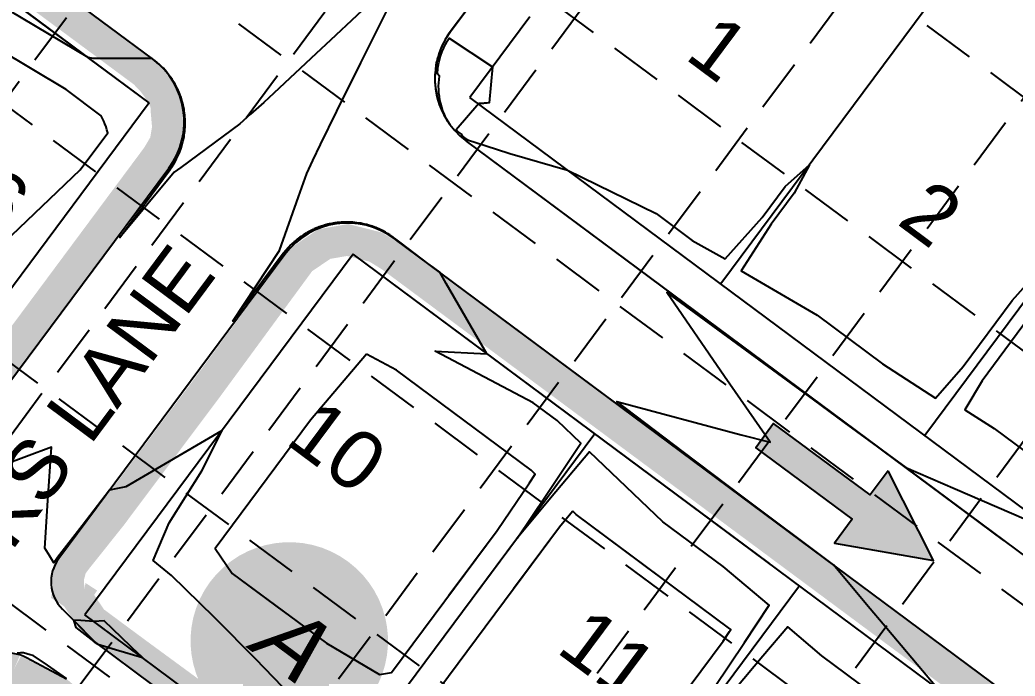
# Model space of a CAD drawing. Header units: feet. Extents: x 2260 to 6199, y 3666 to 7344.
# Drawn here: x 4487.2 to 4741.8, y 4910.2 to 5078.1 of the extents above; entities that cross this region are included whole.
import ezdxf
from ezdxf.enums import TextEntityAlignment as Align

# ---------------------------------------------------------------- set-up
doc = ezdxf.new("R2010")
doc.units = ezdxf.units.FT
doc.header["$LTSCALE"] = 40
doc.header["$MEASUREMENT"] = 0
doc.linetypes.add('HIDDEN', pattern=[0.375, 0.25, -0.125])
doc.layers.get('0').update_dxf_attribs({"linetype": 'CONTINUOUS'})
for name, color, linetype in [('ALTURA LOGO', 4, 'CONTINUOUS'), ('CONTROL', 8, 'CONTINUOUS'), ('EOP-PROP', 4, 'CONTINUOUS'), ('EROSION BLANKETS', 84, 'CONTINUOUS'), ('FLOW-ARROWS', 253, 'CONTINUOUS'), ('GRID', 254, 'HIDDEN'), ('LOT-NOS', 4, 'CONTINUOUS'), ('lots-line', 4, 'CONTINUOUS'), ('PC', 43, 'CONTINUOUS'), ('ST-ROW', 2, 'CONTINUOUS'), ('STREET-NAME', 3, 'CONTINUOUS')]:
    doc.layers.add(name, color=color, linetype=linetype)
doc.styles.add('altura', font='ARIAL.TTF', dxfattribs={"oblique": 15})
doc.styles.get("Standard").update_dxf_attribs({"font": 'ARIAL.TTF'})

# ---------------------------------------------------------------- blocks, each defined once
blk = doc.blocks.new('arrow')
blk.add_lwpolyline([(-67.01, -25.36), (-59.33, -25.42), (-59.57, -56.14), (-51.89, -56.2), (-51.65, -25.48), (-43.97, -25.54), (-55.3, -2.41), (-67.01, -25.36)], close=True)
at = {"color": 254}
for points in [[(-43.97, -25.54), (-67.01, -25.36), (-55.3, -2.41), (-67.01, -25.36)], [(-59.57, -56.14), (-51.89, -56.2), (-59.33, -25.42), (-51.65, -25.48)]]:
    blk.add_solid(points, dxfattribs=at)

msp = doc.modelspace()

# ---------------------------------------------------------------- hatches: boundary and pattern name
at = {"layer": 'ALTURA LOGO'}
h = msp.add_hatch(color=42, dxfattribs=at)
edge = h.paths.add_edge_path()
edge.add_ellipse((4556.11, 4919.17), major_axis=(15.08, 20.26), ratio=1, start_angle=-89.9995, end_angle=90.0005)
edge.add_ellipse((4556.11, 4919.17), major_axis=(15.08, 20.26), ratio=1, start_angle=89.9999, end_angle=269.9999)
h.paths.add_polyline_path([(4531.65, 4924.42), (4567.83, 4897.48), (4581.2, 4915.44), (4545.02, 4942.38)], flags=24)

# ---------------------------------------------------------------- linework, layer by layer
at = {"layer": 'EOP-PROP', "color": 7}
for p, q in [((4521.14, 5068.09), (3972.3, 5476.04)), ((4521.14, 5068.09), (4148.62, 5344.98)), ((4606.41, 5087.26), (4597.31, 5075.01)), ((4606.41, 5087.26), (4597.31, 5075.01)), ((4817.32, 4886.56), (4601.43, 5047.03)), ((4738.88, 4944.86), (4601.43, 5047.03)), ((4525.26, 5040.1), (4467.46, 4962.34)), ((4525.26, 5040.1), (4467.46, 4962.34)), ((4844.56, 4827.69), (4582.94, 5022.15)), ((4693.01, 4940.33), (4582.94, 5022.15)), ((4554.95, 5018.03), (4497.16, 4940.27)), ((4554.95, 5018.03), (4497.16, 4940.27)), ((4506.28, 4919.02), (4498.09, 4927.25)), ((4503.69, 4921.63), (4498.09, 4927.25)), ((4760.05, 4730.39), (4506.28, 4919.02)), ((4499.12, 4909.39), (4488.88, 4914.86))]:
    msp.add_line(p, q, dxfattribs=at)
for centre, radius, start, end in [((4613.36, 5063.08), 20, 143.3765, 233.3765), ((4613.36, 5063.08), 20, 143.3765, 233.3765), ((4509.21, 5052.04), 20, 323.3765, 53.3765), ((4509.21, 5052.04), 20, 323.3765, 53.3765), ((4571.01, 5006.1), 20, 53.3765, 143.3765), ((4571.01, 5006.1), 20, 53.3765, 143.3765), ((4505.18, 4934.31), 10, 143.3765, 224.8458), ((4505.18, 4934.31), 10, 143.3765, 224.8458), ((4484.17, 4906.04), 10, 61.9073, 143.3765)]:
    msp.add_arc(centre, radius, start, end, dxfattribs=at)
at = {"layer": 'EROSION BLANKETS', "const_width": 8}
for points in [[(4407.67, 5147.08), (4444.15, 5120.36), (4462.07, 5106.78), (4502.15, 5077.07), (4519.02, 5064.57), (4521.12, 5062.35), (4522.75, 5060.2), (4524.54, 5057.01), (4524.68, 5054.49), (4525.03, 5050.62), (4524.39, 5046.67), (4523.41, 5044.99), (4522.36, 5043.22), (4464.11, 4964.76), (4462.74, 4963.36), (4461.21, 4962.61), (4460.41, 4962.49), (4459.32, 4962.51), (4458.6, 4962.59), (4458.08, 4963.04)], [(4504.77, 4928.71), (4499.58, 4932.08), (4499.68, 4932.64), (4499.56, 4935.23), (4500.37, 4938.23), (4501.72, 4940.06), (4510.52, 4951.09), (4535.13, 4983.97), (4559.14, 5016.71), (4565.08, 5020.73), (4571.05, 5021.76), (4578.15, 5019.97), (4582.07, 5017.56), (4843.15, 4823.66), (4844.34, 4821.49), (4844.39, 4818.65), (4844.19, 4817.66)], [(4501.38, 4930.89), (4505.8, 4924.39), (4516.68, 4916.33), (4550.79, 4891.3), (4762.73, 4733.73), (4771.07, 4728.99), (4780.06, 4726.32), (4787.23, 4725.98), (4798, 4727.52), (4808.14, 4732.08), (4815.75, 4738.61), (4820.1, 4744.75), (4824.61, 4754.88), (4841.99, 4806.12), (4844.13, 4818.34)]]:
    msp.add_lwpolyline(points, dxfattribs=at)
msp.add_lwpolyline([(4429.18, 4800.77), (4422.07, 4805.89, -0.415338), (4418.54, 4827.84), (4479.46, 4910.02, -0.347527), (4485.6, 4911.68), (4497.19, 4905.84), (4503.85, 4900.19)], format="xyb", dxfattribs=at)
at = {"layer": 'FLOW-ARROWS', "color": 7}
for points in [[(4692.62, 5043.12, 0, 1.67, 0), (4695.6, 5047.13, 0, 0, 0), (4700.02, 5053.06, 0, 0, 0)], [(4692.62, 5043.12, 0, 1.67, 0), (4695.6, 5047.13, 0, 0, 0), (4700.02, 5053.06, 0, 0, 0)], [(4667.38, 5010.29, 0, 1.67, 0), (4670.36, 5014.3, 0, 0, 0), (4674.78, 5020.24, 0, 0, 0)], [(4667.38, 5010.29, 0, 1.67, 0), (4670.36, 5014.3, 0, 0, 0), (4674.78, 5020.24, 0, 0, 0)], [(4719.8, 4971.75, 0, 1.67, 0), (4722.79, 4975.76, 0, 0, 0), (4727.21, 4981.69, 0, 0, 0)], [(4719.8, 4971.75, 0, 1.67, 0), (4722.79, 4975.76, 0, 0, 0), (4727.21, 4981.69, 0, 0, 0)], [(4537.95, 4943.28, 0, 1.67, 0), (4539.09, 4938.41, 0, 0, 0), (4540.78, 4931.21, 0, 0, 0)], [(4537.95, 4943.28, 0, 1.67, 0), (4539.09, 4938.41, 0, 0, 0), (4540.78, 4931.21, 0, 0, 0)], [(4607.29, 4937.98, 0, 1.67, 0), (4604.31, 4933.97, 0, 0, 0), (4599.89, 4928.04, 0, 0, 0)], [(4557.44, 4920.16, 0, 1.67, 0), (4553.09, 4922.62, 0, 0, 0), (4546.64, 4926.25, 0, 0, 0)]]:
    msp.add_lwpolyline(points, format="xyseb", dxfattribs=at)
at = {"layer": 'GRID', "linetype": 'HIDDEN', "ltscale": 1.35}
for p, q in [((2897.23, 6427.28), (5499.66, 4498.11)), ((2866.11, 6385.31), (5468.54, 4456.14)), ((2834.99, 6343.33), (5437.43, 4414.16)), ((2803.88, 6301.36), (5406.31, 4372.19)), ((2772.76, 6259.38), (5375.2, 4330.21)), ((2742.34, 6220.32), (5344.78, 4291.15)), ((5198.53, 6022.15), (4109.34, 4552.85)), ((5240.5, 5991.04), (4151.32, 4521.73)), ((5282.48, 5959.92), (4193.29, 4490.62)), ((5324.45, 5928.8), (4235.27, 4459.5)), ((5366.43, 5897.69), (4277.24, 4428.39)), ((5408.4, 5866.57), (4319.22, 4397.27))]:
    msp.add_line(p, q, dxfattribs=at)
at = {"layer": 'lots-line', "color": 7}
for p, q in [((4762.33, 5139.45), (4666.49, 5010.51)), ((4762.33, 5139.45), (4666.49, 5010.51)), ((4762.33, 5139.45), (4666.49, 5010.51)), ((4762.33, 5139.45), (4666.49, 5010.51)), ((4822.76, 5111.79), (4718.66, 4971.74)), ((4822.76, 5111.79), (4718.66, 4971.74)), ((4822.76, 5111.79), (4718.66, 4971.74)), ((4822.76, 5111.79), (4718.66, 4971.74)), ((4634.25, 4972.17), (4565.65, 4879.88)), ((4634.25, 4972.17), (4604.05, 4931.54)), ((4686.6, 4933.27), (4617.99, 4840.97)), ((4762.44, 4733.6), (4503.85, 4925.81)), ((4508.8, 4922.13), (4503.85, 4925.81))]:
    msp.add_line(p, q, dxfattribs=at)
at = {"layer": 'PC', "color": 43, "flags": 128}
for points, elevation in [([(4580.13, 5085.58), (4566.62, 5072.91), (4562.95, 5069.46), (4552.2, 5059.38), (4549.63, 5056.97), (4546.23, 5053.95), (4543.47, 5051.49), (4528.37, 5040.35), (4526.64, 5039.08), (4512.74, 5022.42), (4525.64, 5039.83), (4525.68, 5039.89), (4526.21, 5040.67), (4526.26, 5040.76), (4526.75, 5041.54), (4527.16, 5042.31), (4527.23, 5042.44), (4527.3, 5042.58), (4527.68, 5043.36), (4527.75, 5043.53), (4528.08, 5044.3), (4528.34, 5045.03), (4528.42, 5045.25), (4528.5, 5045.5), (4528.73, 5046.23), (4528.9, 5046.93), (4528.98, 5047.21), (4529.04, 5047.52), (4529.18, 5048.21), (4529.23, 5048.55), (4529.33, 5049.22), (4529.37, 5049.59), (4529.43, 5050.23), (4529.45, 5050.63), (4529.48, 5051.24), (4529.48, 5051.82), (4529.48, 5052.25), (4529.45, 5052.8), (4529.43, 5053.27), (4529.38, 5053.76), (4529.33, 5054.27), (4529.25, 5054.79), (4529.18, 5055.27), (4529.07, 5055.82), (4528.98, 5056.27), (4528.87, 5056.68), (4528.73, 5057.24), (4528.54, 5057.83), (4528.43, 5058.21), (4528.2, 5058.82), (4528.08, 5059.16), (4527.95, 5059.47), (4527.69, 5060.08), (4527.55, 5060.36), (4527.25, 5060.99), (4526.89, 5061.64), (4526.77, 5061.87), (4526.36, 5062.53), (4526.24, 5062.73), (4526.11, 5062.92), (4525.67, 5063.56), (4525.17, 5064.22), (4525.06, 5064.36), (4524.96, 5064.49), (4524.42, 5065.13), (4523.81, 5065.78), (4523.73, 5065.86), (4523.66, 5065.93), (4523.01, 5066.56), (4522.3, 5067.19), (4522.26, 5067.22), (4522.22, 5067.25), (4521.48, 5067.84), (4521.47, 5067.85), (4521.14, 5068.09), (4521.11, 5068.11), (4521.02, 5068.18), (4505.99, 5068.23), (4505.06, 5068.41), (4504.7, 5068.47), (4470.87, 5088.63)], 547), ([(4580.13, 5085.58), (4566.62, 5072.91), (4562.95, 5069.46), (4552.2, 5059.38), (4549.63, 5056.97), (4546.23, 5053.95), (4543.47, 5051.49), (4528.37, 5040.35), (4526.64, 5039.08), (4512.74, 5022.42), (4525.64, 5039.83), (4525.68, 5039.89), (4526.21, 5040.67), (4526.26, 5040.76), (4526.75, 5041.54), (4527.16, 5042.31), (4527.23, 5042.44), (4527.3, 5042.58), (4527.68, 5043.36), (4527.75, 5043.53), (4528.08, 5044.3), (4528.34, 5045.03), (4528.42, 5045.25), (4528.5, 5045.5), (4528.73, 5046.23), (4528.9, 5046.93), (4528.98, 5047.21), (4529.04, 5047.52), (4529.18, 5048.21), (4529.23, 5048.55), (4529.33, 5049.22), (4529.37, 5049.59), (4529.43, 5050.23), (4529.45, 5050.63), (4529.48, 5051.24), (4529.48, 5051.82), (4529.48, 5052.25), (4529.45, 5052.8), (4529.43, 5053.27), (4529.38, 5053.76), (4529.33, 5054.27), (4529.25, 5054.79), (4529.18, 5055.27), (4529.07, 5055.82), (4528.98, 5056.27), (4528.87, 5056.68), (4528.73, 5057.24), (4528.54, 5057.83), (4528.43, 5058.21), (4528.2, 5058.82), (4528.08, 5059.16), (4527.95, 5059.47), (4527.69, 5060.08), (4527.55, 5060.36), (4527.25, 5060.99), (4526.89, 5061.64), (4526.77, 5061.87), (4526.36, 5062.53), (4526.24, 5062.73), (4526.11, 5062.92), (4525.67, 5063.56), (4525.17, 5064.22), (4525.06, 5064.36), (4524.96, 5064.49), (4524.42, 5065.13), (4523.81, 5065.78), (4523.73, 5065.86), (4523.66, 5065.93), (4523.01, 5066.56), (4522.3, 5067.19), (4522.26, 5067.22), (4522.22, 5067.25), (4521.48, 5067.84), (4521.47, 5067.85), (4521.14, 5068.09), (4521.11, 5068.11), (4521.02, 5068.18), (4505.99, 5068.23), (4505.06, 5068.41), (4504.7, 5068.47), (4470.87, 5088.63)], 547), ([(4714.27, 4899.07), (4692.34, 4915.37), (4683.63, 4922.76), (4677.25, 4915.29), (4641.86, 4873.07), (4672.57, 4918.77), (4678.9, 4928.35), (4667.08, 4938.21), (4651.68, 4949.66), (4632.94, 4967.53), (4622.9, 4955.69), (4614.45, 4945.53), (4621.85, 4956.47), (4630.69, 4969.76), (4624.61, 4975.54), (4618.49, 4980.09), (4593.4, 4993.31), (4606.67, 4992.67), (4596.23, 5010.67), (4594.59, 5013.49), (4593.01, 5014.69), (4591.59, 5015.76), (4584.77, 5020.92), (4583.01, 5022.25), (4582.76, 5022.44), (4582.67, 5022.5), (4582.07, 5022.92), (4581.85, 5023.07), (4581.24, 5023.45), (4580.99, 5023.6), (4580.72, 5023.75), (4580.11, 5024.09), (4579.51, 5024.38), (4579.2, 5024.53), (4578.61, 5024.78), (4578.27, 5024.93), (4577.92, 5025.06), (4577.33, 5025.28), (4576.95, 5025.4), (4576.36, 5025.58), (4575.95, 5025.69), (4575.39, 5025.83), (4574.95, 5025.92), (4574.4, 5026.04), (4573.93, 5026.11), (4573.4, 5026.19), (4572.91, 5026.25), (4572.39, 5026.3), (4571.89, 5026.33), (4571.38, 5026.35), (4570.84, 5026.36), (4570.37, 5026.36), (4569.91, 5026.34), (4569.35, 5026.31), (4568.92, 5026.27), (4568.34, 5026.22), (4567.74, 5026.13), (4567.34, 5026.07), (4566.96, 5025.99), (4566.34, 5025.87), (4565.99, 5025.78), (4565.36, 5025.62), (4564.71, 5025.43), (4564.39, 5025.33), (4563.73, 5025.09), (4563.43, 5024.98), (4563.15, 5024.87), (4562.49, 5024.59), (4562.24, 5024.47), (4561.57, 5024.15), (4561.34, 5024.03), (4560.68, 5023.67), (4560.47, 5023.54), (4559.81, 5023.14), (4559.13, 5022.68), (4558.96, 5022.57), (4558.81, 5022.45), (4558.15, 5021.95), (4557.49, 5021.4), (4557.36, 5021.3), (4556.71, 5020.7), (4556.61, 5020.6), (4556.52, 5020.51), (4555.9, 5019.87), (4555.83, 5019.79), (4555.22, 5019.11), (4554.63, 5018.37), (4554.58, 5018.31), (4541.63, 5000.95), (4553.58, 5019.06), (4558.47, 5032.77), (4560.61, 5038.75), (4562.16, 5042.1), (4564.08, 5046.23), (4568.29, 5054.72), (4574.44, 5067.09), (4576.48, 5071.2), (4583.48, 5085.29)], 547), ([(4667.55, 4937.82), (4667.08, 4938.21), (4651.68, 4949.66), (4632.94, 4967.53), (4622.9, 4955.69), (4614.45, 4945.53), (4621.85, 4956.47), (4630.69, 4969.76), (4624.61, 4975.54), (4618.49, 4980.09), (4593.4, 4993.31), (4606.67, 4992.67), (4596.23, 5010.67), (4594.59, 5013.49), (4593.01, 5014.69), (4591.59, 5015.76), (4584.77, 5020.92), (4583.01, 5022.25), (4582.76, 5022.44), (4582.67, 5022.5), (4582.07, 5022.92), (4581.85, 5023.07), (4581.24, 5023.45), (4580.99, 5023.6), (4580.72, 5023.75), (4580.11, 5024.09), (4579.51, 5024.38), (4579.2, 5024.53), (4578.61, 5024.78), (4578.27, 5024.93), (4577.92, 5025.06), (4577.33, 5025.28), (4576.95, 5025.4), (4576.36, 5025.58), (4575.95, 5025.69), (4575.39, 5025.83), (4574.95, 5025.92), (4574.4, 5026.04), (4573.93, 5026.11), (4573.4, 5026.19), (4572.91, 5026.25), (4572.39, 5026.3), (4571.89, 5026.33), (4571.38, 5026.35), (4570.84, 5026.36), (4570.37, 5026.36), (4569.91, 5026.34), (4569.35, 5026.31), (4568.92, 5026.27), (4568.34, 5026.22), (4567.74, 5026.13), (4567.34, 5026.07), (4566.96, 5025.99), (4566.34, 5025.87), (4565.99, 5025.78), (4565.36, 5025.62), (4564.71, 5025.43), (4564.39, 5025.33), (4563.73, 5025.09), (4563.43, 5024.98), (4563.15, 5024.87), (4562.49, 5024.59), (4562.24, 5024.47), (4561.57, 5024.15), (4561.34, 5024.03), (4560.68, 5023.67), (4560.47, 5023.54), (4559.81, 5023.14), (4559.13, 5022.68), (4558.96, 5022.57), (4558.81, 5022.45), (4558.15, 5021.95), (4557.49, 5021.4), (4557.36, 5021.3), (4556.71, 5020.7), (4556.61, 5020.6), (4556.52, 5020.51), (4555.9, 5019.87), (4555.83, 5019.79), (4555.22, 5019.11), (4554.63, 5018.37), (4554.58, 5018.31), (4541.63, 5000.95), (4553.58, 5019.06), (4558.47, 5032.77), (4560.61, 5038.75), (4562.16, 5042.1), (4564.08, 5046.23), (4568.29, 5054.72), (4574.44, 5067.09), (4576.48, 5071.2), (4583.48, 5085.29)], 547), ([(4601.53, 5080.69), (4597.56, 5075.41), (4597.28, 5075.04), (4597.28, 5075.04), (4597.05, 5074.72), (4597.03, 5074.69)], 547), ([(4601.53, 5080.69), (4597.56, 5075.41), (4597.28, 5075.04), (4597.28, 5075.04), (4597.05, 5074.72), (4597.03, 5074.69)], 547), ([(4597.03, 5074.69), (4596.51, 5073.92), (4596.48, 5073.86), (4595.99, 5073.06), (4595.96, 5073.01), (4595.52, 5072.18), (4595.49, 5072.12), (4595.08, 5071.27), (4595.06, 5071.22), (4594.7, 5070.34), (4594.68, 5070.29), (4594.36, 5069.4), (4594.34, 5069.35), (4594.07, 5068.44), (4594.05, 5068.39), (4593.82, 5067.46), (4593.81, 5067.42), (4593.63, 5066.48), (4593.62, 5066.44), (4593.62, 5066.39), (4593.48, 5065.44), (4593.39, 5064.49), (4593.39, 5064.45), (4593.39, 5064.41), (4593.35, 5063.45), (4593.36, 5062.48), (4593.36, 5062.45), (4593.36, 5062.41), (4593.41, 5061.45), (4593.52, 5060.48), (4593.52, 5060.45), (4593.53, 5060.43), (4593.68, 5059.47), (4593.68, 5059.44), (4593.89, 5058.49), (4594.14, 5057.54), (4594.14, 5057.52), (4594.44, 5056.58), (4594.45, 5056.57), (4594.45, 5056.55), (4594.8, 5055.63), (4594.8, 5055.62), (4595.19, 5054.71), (4595.2, 5054.7), (4595.64, 5053.81), (4595.64, 5053.81), (4596.12, 5052.94), (4596.12, 5052.94), (4596.65, 5052.09), (4596.69, 5052.03), (4596.66, 5052.1), (4596.2, 5053), (4595.79, 5053.91), (4595.43, 5054.83), (4595.12, 5055.74), (4594.87, 5056.66), (4594.66, 5057.57), (4594.5, 5058.47), (4594.4, 5059.37), (4594.33, 5060.25), (4594.32, 5061.13), (4594.34, 5061.99), (4594.42, 5062.83), (4594.53, 5063.66), (4593.95, 5064.34), (4594.08, 5065.28), (4594.01, 5065.34), (4594.18, 5066.28), (4594.39, 5067.21), (4594.66, 5068.12), (4594.6, 5068.19), (4594.91, 5069.1), (4595.26, 5069.98), (4595.65, 5070.85), (4595.61, 5070.92), (4596.05, 5071.77), (4596.52, 5072.59), (4596.51, 5072.61), (4597.03, 5073.41), (4608.1, 5066.04), (4607.21, 5056.89), (4606.69, 5056.79), (4606.02, 5056.78), (4605.94, 5056.74), (4605.91, 5056.73), (4605.23, 5056.7), (4604.59, 5056.71), (4598.77, 5049.92), (4599.52, 5049.3), (4600.29, 5048.72), (4600.16, 5048.53), (4600.93, 5047.95), (4601.72, 5047.41), (4609.16, 5045.01), (4612.53, 5043.94), (4627.29, 5039.65), (4649.95, 5028.55), (4659.21, 5021.67), (4667.61, 5016.9), (4677.1, 5027.54), (4682.96, 5035.42), (4689.16, 5041.01), (4685.26, 5033.71), (4679.4, 5025.83), (4671.7, 5013.87), (4691.19, 5002.5), (4707.86, 4990.11), (4721.4, 4981.25), (4728.47, 4989.36), (4741.07, 5006.32), (4760.41, 5027.92)], 547), ([(4597.03, 5074.69), (4596.51, 5073.92), (4596.48, 5073.86), (4595.99, 5073.06), (4595.96, 5073.01), (4595.52, 5072.18), (4595.49, 5072.12), (4595.08, 5071.27), (4595.06, 5071.22), (4594.7, 5070.34), (4594.68, 5070.29), (4594.36, 5069.4), (4594.34, 5069.35), (4594.07, 5068.44), (4594.05, 5068.39), (4593.82, 5067.46), (4593.81, 5067.42), (4593.63, 5066.48), (4593.62, 5066.44), (4593.62, 5066.39), (4593.48, 5065.44), (4593.39, 5064.49), (4593.39, 5064.45), (4593.39, 5064.41), (4593.35, 5063.45), (4593.36, 5062.48), (4593.36, 5062.45), (4593.36, 5062.41), (4593.41, 5061.45), (4593.52, 5060.48), (4593.52, 5060.45), (4593.53, 5060.43), (4593.68, 5059.47), (4593.68, 5059.44), (4593.89, 5058.49), (4594.14, 5057.54), (4594.14, 5057.52), (4594.44, 5056.58), (4594.45, 5056.57), (4594.45, 5056.55), (4594.8, 5055.63), (4594.8, 5055.62), (4595.19, 5054.71), (4595.2, 5054.7), (4595.64, 5053.81), (4595.64, 5053.81), (4596.12, 5052.94), (4596.12, 5052.94), (4596.65, 5052.09), (4596.69, 5052.03), (4596.66, 5052.1), (4596.2, 5053), (4595.79, 5053.91), (4595.43, 5054.83), (4595.12, 5055.74), (4594.87, 5056.66), (4594.66, 5057.57), (4594.5, 5058.47), (4594.4, 5059.37), (4594.33, 5060.25), (4594.32, 5061.13), (4594.34, 5061.99), (4594.42, 5062.83), (4594.53, 5063.66), (4593.95, 5064.34), (4594.08, 5065.28), (4594.01, 5065.34), (4594.18, 5066.28), (4594.39, 5067.21), (4594.66, 5068.12), (4594.6, 5068.19), (4594.91, 5069.1), (4595.26, 5069.98), (4595.65, 5070.85), (4595.61, 5070.92), (4596.05, 5071.77), (4596.52, 5072.59), (4596.51, 5072.61), (4597.03, 5073.41), (4608.1, 5066.04), (4607.21, 5056.89), (4606.69, 5056.79), (4606.02, 5056.78), (4605.94, 5056.74), (4605.91, 5056.73), (4605.23, 5056.7), (4604.59, 5056.71), (4598.77, 5049.92), (4599.52, 5049.3), (4600.29, 5048.72), (4600.16, 5048.53), (4600.93, 5047.95), (4601.72, 5047.41), (4609.16, 5045.01), (4612.53, 5043.94), (4627.29, 5039.65), (4649.95, 5028.55), (4659.21, 5021.67), (4667.61, 5016.9), (4677.1, 5027.54), (4682.96, 5035.42), (4689.16, 5041.01), (4685.26, 5033.71), (4679.4, 5025.83), (4671.7, 5013.87), (4691.19, 5002.5), (4707.86, 4990.11), (4721.4, 4981.25), (4728.47, 4989.36), (4741.07, 5006.32), (4760.41, 5027.92)], 547), ([(4483.21, 5021.16), (4502.66, 5039.75), (4509.68, 5049.19), (4509.47, 5049.98), (4509.23, 5050.75), (4508.96, 5051.49), (4508.66, 5052.2), (4508.34, 5052.88), (4507.99, 5053.53), (4499.01, 5060.31), (4481.59, 5070.7)], 548), ([(4483.21, 5021.16), (4502.66, 5039.75), (4509.68, 5049.19), (4509.47, 5049.98), (4509.23, 5050.75), (4508.96, 5051.49), (4508.66, 5052.2), (4508.34, 5052.88), (4507.99, 5053.53), (4499.01, 5060.31), (4481.59, 5070.7)], 548), ([(4721.74, 4907.15), (4709.01, 4922.3), (4703.8, 4928.51), (4695.3, 4938.63), (4671.91, 4956.2), (4656.91, 4967.56), (4639.86, 4980.46), (4671.68, 4971.93), (4679.1, 4969.99), (4667.43, 4986.84), (4652.66, 5008.33), (4674.01, 4992.71), (4690.23, 4980.84), (4698.09, 4975.07), (4713.79, 4963.51), (4726.49, 4958.06), (4733.39, 4955.09), (4751.56, 4947.27), (4771.24, 4934.39), (4777.33, 4941.71), (4780.19, 4941.1), (4777.67, 4930.7), (4809.42, 4910.54), (4819.53, 4903.03)], 546), ([(4693.04, 4940.33), (4671.91, 4956.2), (4656.91, 4967.56), (4639.86, 4980.46), (4671.68, 4971.93), (4679.1, 4969.99), (4667.43, 4986.84), (4652.66, 5008.33), (4674.01, 4992.71), (4690.23, 4980.84), (4698.09, 4975.07), (4713.79, 4963.51), (4726.49, 4958.06), (4733.39, 4955.09), (4751.56, 4947.27), (4753.1, 4946.27)], 546), ([(4749.59, 5007.64), (4733.32, 4985.75), (4728.89, 4978.33), (4736.41, 4973.52), (4760.53, 4955.59)], 547), ([(4749.59, 5007.64), (4733.32, 4985.75), (4728.89, 4978.33), (4736.41, 4973.52), (4760.53, 4955.59)], 547), ([(4575.85, 4992.51), (4561.52, 4975.62), (4537.14, 4942.82), (4541.51, 4936.44), (4565.59, 4918.55), (4579.15, 4910.55), (4582.3, 4911.11), (4609.25, 4947.38), (4617.56, 4959.66), (4619.03, 4961.87), (4618.02, 4962.84), (4583.56, 4988.45), (4575.85, 4992.51)], 548), ([(4575.85, 4992.51), (4561.52, 4975.62), (4537.14, 4942.82), (4541.51, 4936.44), (4554.67, 4926.66)], 548), ([(4596.96, 4930.84), (4609.25, 4947.38), (4617.56, 4959.66), (4619.03, 4961.87), (4618.02, 4962.84), (4583.56, 4988.45), (4575.85, 4992.51)], 548), ([(4565.79, 4895.53), (4547.56, 4914.48), (4537.32, 4924.83), (4536.93, 4925.22), (4525.94, 4935.92), (4521.29, 4939.76), (4525.42, 4949.38), (4533.75, 4962.72), (4538.94, 4973.02), (4514.31, 4958.62), (4511.76, 4958.07), (4510.11, 4957.7), (4503.11, 4948.63), (4496.84, 4940.5), (4496.81, 4940.47), (4496.29, 4939.76), (4496.24, 4939.69), (4495.91, 4939.15), (4494.82, 4940.88), (4493.58, 4942.93), (4494.37, 4955.13), (4495.26, 4968.73), (4482.49, 4963.96)], 548), ([(4537.21, 4924.94), (4536.93, 4925.22), (4525.94, 4935.92), (4521.29, 4939.76), (4525.42, 4949.38), (4533.75, 4962.72), (4538.94, 4973.02), (4514.31, 4958.62), (4511.76, 4958.07), (4510.11, 4957.7), (4503.11, 4948.63), (4496.84, 4940.5), (4496.81, 4940.47), (4496.29, 4939.76), (4496.24, 4939.69), (4495.91, 4939.15), (4494.82, 4940.88), (4493.58, 4942.93), (4494.37, 4955.13), (4495.26, 4968.73), (4482.49, 4963.96)], 548), ([(4628.64, 4952.34), (4628.17, 4951.78), (4625.25, 4948.28), (4592.17, 4903.77), (4592.82, 4902.04), (4628.93, 4875.2), (4632.07, 4873.38), (4633.07, 4873.37), (4667.07, 4919.12), (4668.75, 4921.61), (4669.05, 4922.07), (4668.49, 4922.54), (4629.54, 4951.49), (4628.64, 4952.34)], 548), ([(4628.64, 4952.34), (4628.17, 4951.78), (4625.25, 4948.28), (4613.51, 4932.48)], 548), ([(4650.23, 4936.11), (4629.54, 4951.49), (4628.64, 4952.34)], 548), ([(4518.01, 4915.43), (4517.94, 4915.5), (4517.72, 4915.68), (4508.8, 4924.26), (4506.12, 4924.12), (4502.77, 4924.35), (4500.89, 4924.44), (4501.48, 4922.62), (4506.1, 4918.99), (4506.21, 4918.93), (4507.16, 4918.37), (4512.49, 4916.69), (4517.72, 4915.14), (4518.55, 4914.88), (4518.01, 4915.43)], 549), ([(4499.09, 4909.57), (4494.29, 4912.95), (4490.59, 4915.42), (4489.84, 4915.57), (4488.16, 4916.09), (4487.37, 4916.11), (4486.47, 4916.04)], 549)]:
    msp.add_lwpolyline(points, dxfattribs=dict(at, elevation=elevation))
at = {"layer": 'ST-ROW', "color": 7}
for p, q in [((4520.29, 5056.88), (3966.63, 5468.42)), ((4520.29, 5056.88), (4149.88, 5332.21)), ((4617.65, 5078.91), (4602.28, 5058.24)), ((4617.65, 5078.91), (4602.28, 5058.24)), ((4520.29, 5056.88), (4451.68, 4964.59)), ((4520.29, 5056.88), (4451.68, 4964.59)), ((4830.68, 4888.47), (4602.28, 5058.24)), ((4752.94, 4946.25), (4602.28, 5058.24)), ((4572.45, 5018.11), (4503.85, 4925.81)), ((4572.45, 5018.11), (4503.85, 4925.81)), ((4845.44, 4815.2), (4572.45, 5018.11)), ((4678.96, 4938.94), (4572.45, 5018.11))]:
    msp.add_line(p, q, dxfattribs=at)

# ---------------------------------------------------------------- block references
at = {"layer": 'CONTROL', "rotation": 233.9419776378437}
msp.add_blockref('arrow', (4690.34, 4893.58), dxfattribs=at)

# ---------------------------------------------------------------- texts
at = {"layer": 'ALTURA LOGO', "color": 164, "style": 'altura', "oblique": 15, "width": 1.035276}
msp.add_text('A', height=16.58, rotation=323.3354, dxfattribs=at).set_placement((4551.19, 4912.95), align=Align.CENTER)
at = {"layer": 'LOT-NOS', "color": 7}
for s, p in [('1', (4666.06, 5070.94)), ('1', (4666.06, 5070.94)), ('36', (4477.22, 5035.53)), ('2', (4720.34, 5028.61)), ('2', (4720.34, 5028.61)), ('10', (4568.54, 4969.03)), ('11', (4637.83, 4915.61))]:
    msp.add_text(s, height=15, rotation=323.3354, dxfattribs=at).set_placement(p, align=Align.MIDDLE_CENTER)
at = {"layer": 'STREET-NAME', "color": 7}
msp.add_text('FAIR OAKS LANE', height=15, rotation=53.3765, dxfattribs=at).set_placement((4434.94, 4874.51))

doc.saveas('drawing.dxf')
